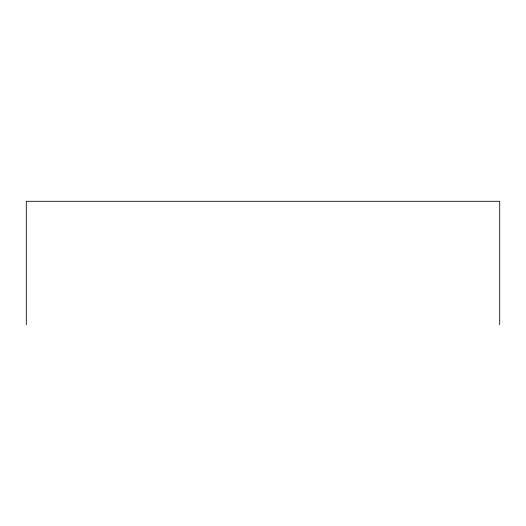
<?xml version="1.0" encoding="UTF-8"?>
<svg xmlns="http://www.w3.org/2000/svg" width="526" height="526" viewBox="0 0 526 526"><rect width="100%" height="100%" fill="white"/><g stroke="black" fill="none" stroke-linecap="round" stroke-linejoin="round"><path stroke-width="0.79" d="M499.7 324.706L499.7 201.294L26.3 201.294L26.3 324.706"/></g></svg>
